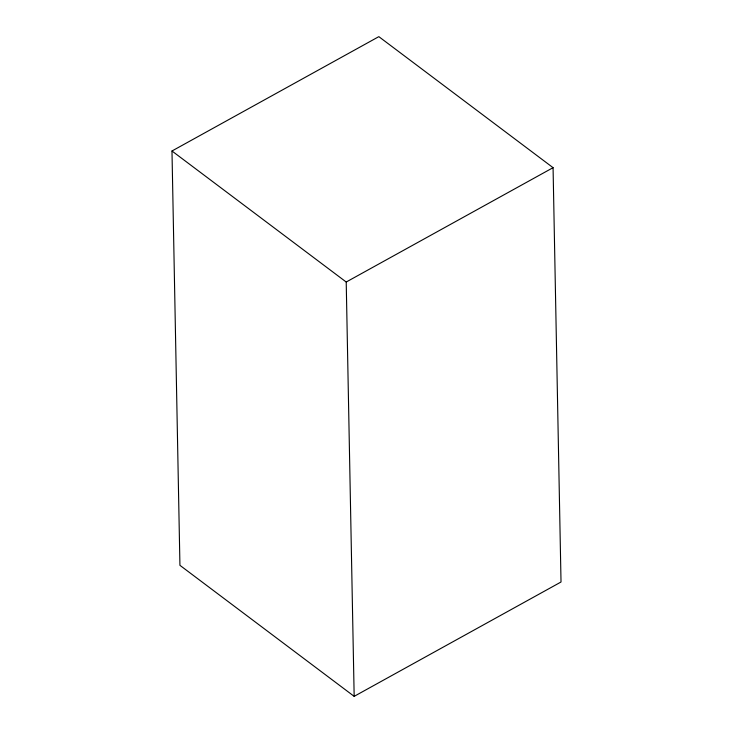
<?xml version="1.0" encoding="UTF-8"?>
<svg xmlns="http://www.w3.org/2000/svg" width="733" height="733" viewBox="0 0 733 733"><rect width="100%" height="100%" fill="white"/><g stroke="black" fill="none" stroke-linecap="round" stroke-linejoin="round"><path stroke-width="1.1" d="M171.98 150.998L378.833 36.65L553.067 167.674L561.02 582.002L354.167 696.35L179.933 565.326L171.98 150.998L346.214 282.022L354.167 696.35M346.214 282.022L553.067 167.674"/></g></svg>
